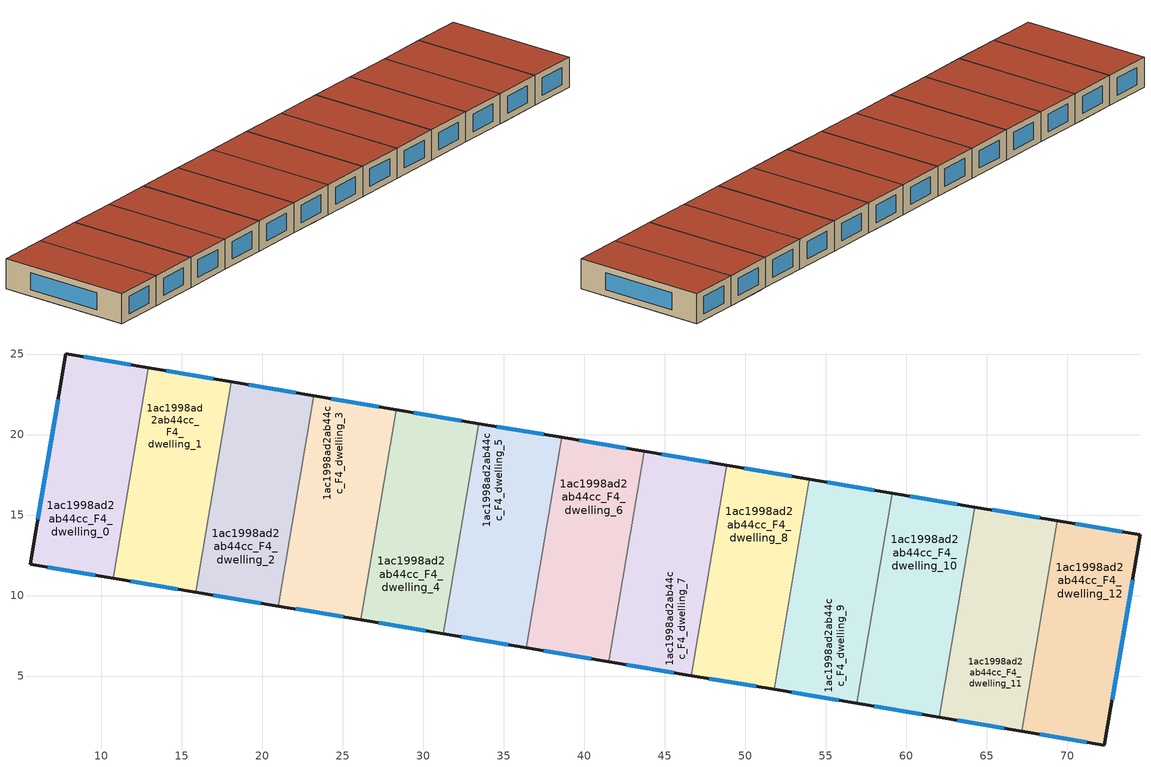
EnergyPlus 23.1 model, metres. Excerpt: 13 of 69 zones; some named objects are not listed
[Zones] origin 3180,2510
1ac1998ad2ab44cc_F4_dwelling_0
 floor to 1ac1998ad2ab44cc_F3_dwelling_7 (EU_floor_Construction): 12.92,24.14 11.82,17.61 6.69,18.48 7.8,25.01 z12
 floor adiabatic (EU_floor_Construction): 11.82,17.61 10.72,11.08 5.58,11.94 6.69,18.48 z12
 wall outside (EU_wall_Construction): 12.92,24.14 7.8,25.01 5.58,11.94 10.72,11.08 z12:15
 wall to 1ac1998ad2ab44cc_F4_dwelling_1 (EU_wall_Construction): 10.72,11.08 12.92,24.14 z12:15
 window (EU_Window_Construction): 7.33,22.21 6.06,14.74 / 11.83,24.33 8.9,24.82 / 6.68,11.76 9.62,11.26 z12.64:14.36
 roof outside (EU_roof_Construction): 10.72,11.08 12.92,24.14 7.8,25.01 5.58,11.94 z15
1ac1998ad2ab44cc_F4_dwelling_1
 floor to 1ac1998ad2ab44cc_F3_dwelling_7 (EU_floor_Construction): 17.33,23.4 16.23,16.87 11.82,17.61 12.92,24.14 z12
 floor to 1ac1998ad2ab44cc_F3_dwelling_1 (EU_floor_Construction): 16.96,16.75 15.86,10.21 15.11,10.34 16.21,16.87 16.23,16.87 z12
 floor to 1ac1998ad2ab44cc_F3_dwelling_0 (EU_floor_Construction): 16.21,16.87 15.11,10.34 10.72,11.08 11.82,17.61 z12
 floor to 1ac1998ad2ab44cc_F3_dwelling_8 (EU_floor_Construction): 18.06,23.28 16.96,16.75 16.23,16.87 17.33,23.4 z12
 wall outside (EU_wall_Construction): 18.06,23.28 12.92,24.14 / 10.72,11.08 15.86,10.21 z12:15
 wall to 1ac1998ad2ab44cc_F4_dwelling_2 (EU_wall_Construction): 15.86,10.21 18.06,23.28 z12:15
 window (EU_Window_Construction): 16.96,23.47 14.02,23.96 / 11.82,10.89 14.76,10.4 z12.64:14.36
 roof outside (EU_roof_Construction): 15.86,10.21 18.06,23.28 12.92,24.14 10.72,11.08 z15
1ac1998ad2ab44cc_F4_dwelling_10
 floor to 1ac1998ad2ab44cc_F3_dwelling_12 (EU_floor_Construction): 64.26,15.5 63.16,8.97 58.02,9.83 59.12,16.37 z12
 floor to 1ac1998ad2ab44cc_F3_dwelling_5 (EU_floor_Construction): 63.16,8.97 62.06,2.44 56.92,3.31 58.02,9.83 z12
 wall outside (EU_wall_Construction): 64.26,15.5 59.12,16.37 / 56.92,3.3 62.06,2.44 z12:15
 wall to 1ac1998ad2ab44cc_F4_dwelling_9 (EU_wall_Construction): 59.12,16.37 56.92,3.3 z12:15
 wall to 1ac1998ad2ab44cc_F4_dwelling_11 (EU_wall_Construction): 62.06,2.44 64.26,15.5 z12:15
 window (EU_Window_Construction): 63.16,15.69 60.22,16.18 / 58.02,3.12 60.96,2.63 z12.64:14.36
 roof outside (EU_roof_Construction): 62.06,2.44 64.26,15.5 59.12,16.37 56.92,3.3 z15
1ac1998ad2ab44cc_F4_dwelling_11
 floor to 1ac1998ad2ab44cc_F3_dwelling_12 (EU_floor_Construction): 65,15.38 63.9,8.84 63.16,8.97 64.26,15.5 z12
 floor to 1ac1998ad2ab44cc_F3_dwelling_13 (EU_floor_Construction): 69.39,14.64 68.29,8.11 63.9,8.84 65,15.38 z12
 floor to 1ac1998ad2ab44cc_F3_dwelling_6 (EU_floor_Construction): 68.29,8.11 67.19,1.58 62.78,2.32 63.88,8.85 z12
 floor to 1ac1998ad2ab44cc_F3_dwelling_5 (EU_floor_Construction): 63.88,8.85 62.78,2.32 62.06,2.44 63.16,8.97 z12
 wall outside (EU_wall_Construction): 69.39,14.64 64.26,15.5 / 62.06,2.44 67.19,1.58 z12:15
 wall to 1ac1998ad2ab44cc_F4_dwelling_12 (EU_wall_Construction): 67.19,1.58 69.39,14.64 z12:15
 window (EU_Window_Construction): 68.29,14.82 65.35,15.32 / 63.16,2.26 66.09,1.76 z12.64:14.36
 roof outside (EU_roof_Construction): 67.19,1.58 69.39,14.64 64.26,15.5 62.06,2.44 z15
1ac1998ad2ab44cc_F4_dwelling_12
 floor to 1ac1998ad2ab44cc_F3_dwelling_13 (EU_floor_Construction): 74.54,13.77 73.43,7.24 68.29,8.11 69.39,14.64 z12
 floor to 1ac1998ad2ab44cc_F3_dwelling_6 (EU_floor_Construction): 73.43,7.24 72.31,0.72 67.19,1.58 68.29,8.11 z12
 wall outside (EU_wall_Construction): 67.19,1.58 72.31,0.72 74.54,13.77 69.39,14.64 z12:15
 window (EU_Window_Construction): 73.44,13.96 70.49,14.45 / 72.79,3.51 74.06,10.97 / 68.29,1.39 71.22,0.9 z12.64:14.36
 roof outside (EU_roof_Construction): 72.31,0.72 74.54,13.77 69.39,14.64 67.19,1.58 z15
1ac1998ad2ab44cc_F4_dwelling_2
 floor to 1ac1998ad2ab44cc_F3_dwelling_1 (EU_floor_Construction): 22.09,15.88 20.99,9.35 15.86,10.21 16.96,16.75 z12
 floor to 1ac1998ad2ab44cc_F3_dwelling_8 (EU_floor_Construction): 23.19,22.42 22.09,15.88 16.96,16.75 18.06,23.28 z12
 wall outside (EU_wall_Construction): 23.19,22.42 18.06,23.28 / 15.86,10.21 20.99,9.35 z12:15
 wall to 1ac1998ad2ab44cc_F4_dwelling_3 (EU_wall_Construction): 20.99,9.35 23.19,22.42 z12:15
 window (EU_Window_Construction): 22.09,22.6 19.16,23.09 / 16.96,10.03 19.89,9.53 z12.64:14.36
 roof outside (EU_roof_Construction): 20.99,9.35 23.19,22.42 18.06,23.28 15.86,10.21 z15
1ac1998ad2ab44cc_F4_dwelling_3
 floor to 1ac1998ad2ab44cc_F3_dwelling_1 (EU_floor_Construction): 25.74,15.27 24.64,8.74 20.99,9.35 22.09,15.88 z12
 floor to 1ac1998ad2ab44cc_F3_dwelling_2 (EU_floor_Construction): 27.22,15.02 26.12,8.49 24.64,8.74 25.74,15.27 25.76,15.27 z12
 floor to 1ac1998ad2ab44cc_F3_dwelling_8 (EU_floor_Construction): 26.86,21.8 25.76,15.26 22.09,15.88 23.19,22.42 z12
 floor to 1ac1998ad2ab44cc_F3_dwelling_9 (EU_floor_Construction): 28.32,21.55 27.22,15.02 25.76,15.27 26.86,21.8 z12
 wall outside (EU_wall_Construction): 28.32,21.55 23.19,22.42 / 20.99,9.35 26.12,8.49 z12:15
 wall to 1ac1998ad2ab44cc_F4_dwelling_4 (EU_wall_Construction): 26.12,8.49 28.32,21.55 z12:15
 window (EU_Window_Construction): 27.22,21.74 24.29,22.23 / 22.09,9.16 25.02,8.67 z12.64:14.36
 roof outside (EU_roof_Construction): 26.12,8.49 28.32,21.55 23.19,22.42 20.99,9.35 z15
1ac1998ad2ab44cc_F4_dwelling_4
 floor to 1ac1998ad2ab44cc_F3_dwelling_2 (EU_floor_Construction): 32.35,14.16 31.25,7.62 26.12,8.49 27.22,15.02 z12
 floor adiabatic (EU_floor_Construction): 33.45,20.69 32.35,14.16 27.22,15.02 28.32,21.55 z12
 wall outside (EU_wall_Construction): 33.45,20.69 28.32,21.55 / 26.12,8.49 31.25,7.62 z12:15
 wall to 1ac1998ad2ab44cc_F4_dwelling_5 (EU_wall_Construction): 31.25,7.62 33.45,20.69 z12:15
 window (EU_Window_Construction): 32.35,20.87 29.42,21.37 / 27.22,8.3 30.15,7.81 z12.64:14.36
 roof outside (EU_roof_Construction): 31.25,7.62 33.45,20.69 28.32,21.55 26.12,8.49 z15
1ac1998ad2ab44cc_F4_dwelling_5
 floor to 1ac1998ad2ab44cc_F3_dwelling_9 (EU_floor_Construction): 36.4,20.19 35.3,13.66 32.35,14.16 33.45,20.69 z12
 floor to 1ac1998ad2ab44cc_F3_dwelling_10 (EU_floor_Construction): 38.59,19.82 37.49,13.29 35.3,13.66 36.4,20.19 z12
 floor to 1ac1998ad2ab44cc_F3_dwelling_2 (EU_floor_Construction): 35.27,13.66 34.18,7.13 31.25,7.62 32.35,14.16 z12
 floor to 1ac1998ad2ab44cc_F3_dwelling_3 (EU_floor_Construction): 37.49,13.29 36.39,6.76 34.18,7.13 35.27,13.66 z12
 wall outside (EU_wall_Construction): 38.59,19.82 33.45,20.69 / 31.25,7.62 36.39,6.76 z12:15
 wall to 1ac1998ad2ab44cc_F4_dwelling_6 (EU_wall_Construction): 36.39,6.76 38.59,19.82 z12:15
 window (EU_Window_Construction): 37.49,20.01 34.55,20.5 / 32.35,7.44 35.29,6.94 z12.64:14.36
 roof outside (EU_roof_Construction): 36.39,6.76 38.59,19.82 33.45,20.69 31.25,7.62 z15
1ac1998ad2ab44cc_F4_dwelling_6
 floor to 1ac1998ad2ab44cc_F3_dwelling_10 (EU_floor_Construction): 43.72,18.96 42.62,12.43 37.49,13.29 38.59,19.82 z12
 floor to 1ac1998ad2ab44cc_F3_dwelling_3 (EU_floor_Construction): 42.62,12.43 41.52,5.9 36.39,6.76 37.49,13.29 z12
 wall outside (EU_wall_Construction): 43.72,18.96 38.59,19.82 / 36.39,6.76 41.52,5.9 z12:15
 wall to 1ac1998ad2ab44cc_F4_dwelling_7 (EU_wall_Construction): 41.52,5.9 43.72,18.96 z12:15
 window (EU_Window_Construction): 42.62,19.14 39.69,19.64 / 37.49,6.57 40.42,6.08 z12.64:14.36
 roof outside (EU_roof_Construction): 41.52,5.9 43.72,18.96 38.59,19.82 36.39,6.76 z15
1ac1998ad2ab44cc_F4_dwelling_7
 floor to 1ac1998ad2ab44cc_F3_dwelling_4 (EU_floor_Construction): 47.75,11.56 46.65,5.03 43.71,5.53 44.81,12.06 z12
 floor to 1ac1998ad2ab44cc_F3_dwelling_10 (EU_floor_Construction): 45.93,18.59 44.83,12.05 42.62,12.43 43.72,18.96 z12
 floor to 1ac1998ad2ab44cc_F3_dwelling_11 (EU_floor_Construction): 48.85,18.09 47.75,11.56 44.83,12.05 45.93,18.59 z12
 floor to 1ac1998ad2ab44cc_F3_dwelling_3 (EU_floor_Construction): 44.81,12.06 43.71,5.53 41.52,5.9 42.62,12.43 z12
 wall outside (EU_wall_Construction): 48.85,18.09 43.72,18.96 / 41.52,5.9 46.65,5.03 z12:15
 wall to 1ac1998ad2ab44cc_F4_dwelling_8 (EU_wall_Construction): 46.65,5.03 48.85,18.09 z12:15
 window (EU_Window_Construction): 47.75,18.28 44.82,18.77 / 42.62,5.71 45.55,5.22 z12.64:14.36
 roof outside (EU_roof_Construction): 46.65,5.03 48.85,18.09 43.72,18.96 41.52,5.9 z15
1ac1998ad2ab44cc_F4_dwelling_8
 floor to 1ac1998ad2ab44cc_F3_dwelling_11 (EU_floor_Construction): 53.99,17.23 52.89,10.7 47.75,11.56 48.85,18.09 z12
 floor to 1ac1998ad2ab44cc_F3_dwelling_4 (EU_floor_Construction): 52.89,10.7 51.79,4.17 46.65,5.03 47.75,11.56 z12
 wall outside (EU_wall_Construction): 53.99,17.23 48.85,18.09 / 46.65,5.03 51.79,4.17 z12:15
 wall to 1ac1998ad2ab44cc_F4_dwelling_9 (EU_wall_Construction): 51.79,4.17 53.99,17.23 z12:15
 window (EU_Window_Construction): 52.89,17.42 49.95,17.91 / 47.75,4.85 50.69,4.35 z12.64:14.36
 roof outside (EU_roof_Construction): 51.79,4.17 53.99,17.23 48.85,18.09 46.65,5.03 z15
1ac1998ad2ab44cc_F4_dwelling_9
 floor to 1ac1998ad2ab44cc_F3_dwelling_5 (EU_floor_Construction): 58.02,9.83 56.92,3.31 53.24,3.92 54.34,10.45 z12
 floor to 1ac1998ad2ab44cc_F3_dwelling_12 (EU_floor_Construction): 59.12,16.37 58.02,9.83 54.37,10.45 55.47,16.98 z12
 floor to 1ac1998ad2ab44cc_F3_dwelling_4 (EU_floor_Construction): 54.34,10.45 53.24,3.92 51.79,4.17 52.89,10.7 z12
 floor to 1ac1998ad2ab44cc_F3_dwelling_11 (EU_floor_Construction): 55.47,16.98 54.37,10.45 52.89,10.7 53.99,17.23 z12
 wall outside (EU_wall_Construction): 59.12,16.37 53.99,17.23 / 51.79,4.17 56.92,3.3 z12:15
 window (EU_Window_Construction): 58.02,16.55 55.09,17.04 / 52.89,3.98 55.82,3.49 z12.64:14.36
 roof outside (EU_roof_Construction): 56.92,3.3 59.12,16.37 53.99,17.23 51.79,4.17 z15
[Building]
EU S2 Campaign: North Axis=0; Terrain=City; Solar Distribution=FullExterior
[Site:Location]
Yerevan-Zvartnots.Intl.AP: Latitude=40.15; Longitude=44.383; Time Zone=4; Elevation=854
[SizingPeriod:WeatherFileDays]
AnnualSizingPeriod: Begin Month=1; Begin Day of Month=1; End Month=12; End Day of Month=31; Day of Week for Start Day=Monday; Use Weather File Daylight Saving Period=No; Use Weather File Rain and Snow Indicators=No
[MATERIAL]
EU_InternalMass_Material: Roughness=MediumRough; Thickness=0.1; Conductivity=1; Density=1800; Specific Heat=900; Thermal Absorptance=0.9; Solar Absorptance=0.7; Visible Absorptance=0.7
[MATERIAL:NOMASS] Roughness=MediumRough; Thermal Absorptance=0.9; Solar Absorptance=0.7; Visible Absorptance=0.7
Name | Thermal Resistance
EU_wall_NoMass | 1.05043
EU_roof_NoMass | 1.45357
EU_floor_NoMass | 0.478065
[WINDOWMATERIAL:SIMPLEGLAZINGSYSTEM]
EU_Window_SimpleGlazing: UFactor=2.5566; Solar Heat Gain Coefficient=0.75; Visible Transmittance=0.75
[CONSTRUCTION]
EU_wall_Construction: EU_wall_NoMass
EU_roof_Construction: EU_roof_NoMass
EU_floor_Construction: EU_floor_NoMass
EU_Window_Construction: EU_Window_SimpleGlazing
EU_InternalMass_Construction: EU_InternalMass_Material
[ZONE] Type=1; Multiplier=1; Ceiling Height=autocalculate; Floor Area=autocalculate; Part of Total Floor Area=Yes
Name | Volume
1ac1998ad2ab44cc_F4_dwelling_0 | 206.894
1ac1998ad2ab44cc_F4_dwelling_1 | 206.886
1ac1998ad2ab44cc_F4_dwelling_10 | 206.879
1ac1998ad2ab44cc_F4_dwelling_11 | 206.858
1ac1998ad2ab44cc_F4_dwelling_12; 1ac1998ad2ab44cc_F4_dwelling_5 | 206.893
1ac1998ad2ab44cc_F4_dwelling_2 | 206.867
1ac1998ad2ab44cc_F4_dwelling_3 | 206.869
1ac1998ad2ab44cc_F4_dwelling_4 | 206.859
1ac1998ad2ab44cc_F4_dwelling_6 | 206.882
1ac1998ad2ab44cc_F4_dwelling_7 | 206.878
1ac1998ad2ab44cc_F4_dwelling_8 | 206.881
1ac1998ad2ab44cc_F4_dwelling_9 | 206.866
[INTERNALMASS] Construction=EU_InternalMass_Construction
Name | Zone or ZoneList | Surface Area
1ac1998ad2ab44cc_F4_dwelling_0_EU_InternalMass | 1ac1998ad2ab44cc_F4_dwelling_0 | 68.9647
1ac1998ad2ab44cc_F4_dwelling_1_EU_InternalMass | 1ac1998ad2ab44cc_F4_dwelling_1 | 68.9621
1ac1998ad2ab44cc_F4_dwelling_2_EU_InternalMass | 1ac1998ad2ab44cc_F4_dwelling_2 | 68.9555
1ac1998ad2ab44cc_F4_dwelling_3_EU_InternalMass | 1ac1998ad2ab44cc_F4_dwelling_3 | 68.9565
1ac1998ad2ab44cc_F4_dwelling_4_EU_InternalMass | 1ac1998ad2ab44cc_F4_dwelling_4 | 68.9528
1ac1998ad2ab44cc_F4_dwelling_5_EU_InternalMass | 1ac1998ad2ab44cc_F4_dwelling_5 | 68.9644
1ac1998ad2ab44cc_F4_dwelling_6_EU_InternalMass | 1ac1998ad2ab44cc_F4_dwelling_6 | 68.9607
1ac1998ad2ab44cc_F4_dwelling_7_EU_InternalMass | 1ac1998ad2ab44cc_F4_dwelling_7 | 68.9593
1ac1998ad2ab44cc_F4_dwelling_8_EU_InternalMass | 1ac1998ad2ab44cc_F4_dwelling_8 | 68.9602
1ac1998ad2ab44cc_F4_dwelling_9_EU_InternalMass | 1ac1998ad2ab44cc_F4_dwelling_9 | 68.9551
1ac1998ad2ab44cc_F4_dwelling_10_EU_InternalMass | 1ac1998ad2ab44cc_F4_dwelling_10 | 68.9597
1ac1998ad2ab44cc_F4_dwelling_11_EU_InternalMass | 1ac1998ad2ab44cc_F4_dwelling_11 | 68.9524
1ac1998ad2ab44cc_F4_dwelling_12_EU_InternalMass | 1ac1998ad2ab44cc_F4_dwelling_12 | 68.9644
[OTHEREQUIPMENT] Fuel Type=Electricity; Design Level Calculation Method=Watts/Area; Power per Zone Floor Area=1; Fraction Latent=0; Fraction Radiant=0; Fraction Lost=0; Carbon Dioxide Generation Rate=0; EndUse Subcategory=EU_Step8_InternalGains
Name | Zone or ZoneList or Space or SpaceList | Schedule
EU_Step8_InternalGain_1ac1998ad2ab44cc_F4_dwelling_0_f000 | 1ac1998ad2ab44cc_F4_dwelling_0 | EU_Step8_GainSchedule_1ac1998ad2ab44cc_F4_dwelling_0_f000
EU_Step8_InternalGain_1ac1998ad2ab44cc_F4_dwelling_1_f000 | 1ac1998ad2ab44cc_F4_dwelling_1 | EU_Step8_GainSchedule_1ac1998ad2ab44cc_F4_dwelling_1_f000
EU_Step8_InternalGain_1ac1998ad2ab44cc_F4_dwelling_2_f000 | 1ac1998ad2ab44cc_F4_dwelling_2 | EU_Step8_GainSchedule_1ac1998ad2ab44cc_F4_dwelling_2_f000
EU_Step8_InternalGain_1ac1998ad2ab44cc_F4_dwelling_3_f000 | 1ac1998ad2ab44cc_F4_dwelling_3 | EU_Step8_GainSchedule_1ac1998ad2ab44cc_F4_dwelling_3_f000
EU_Step8_InternalGain_1ac1998ad2ab44cc_F4_dwelling_4_f000 | 1ac1998ad2ab44cc_F4_dwelling_4 | EU_Step8_GainSchedule_1ac1998ad2ab44cc_F4_dwelling_4_f000
EU_Step8_InternalGain_1ac1998ad2ab44cc_F4_dwelling_5_f000 | 1ac1998ad2ab44cc_F4_dwelling_5 | EU_Step8_GainSchedule_1ac1998ad2ab44cc_F4_dwelling_5_f000
EU_Step8_InternalGain_1ac1998ad2ab44cc_F4_dwelling_6_f000 | 1ac1998ad2ab44cc_F4_dwelling_6 | EU_Step8_GainSchedule_1ac1998ad2ab44cc_F4_dwelling_6_f000
EU_Step8_InternalGain_1ac1998ad2ab44cc_F4_dwelling_7_f000 | 1ac1998ad2ab44cc_F4_dwelling_7 | EU_Step8_GainSchedule_1ac1998ad2ab44cc_F4_dwelling_7_f000
EU_Step8_InternalGain_1ac1998ad2ab44cc_F4_dwelling_8_f000 | 1ac1998ad2ab44cc_F4_dwelling_8 | EU_Step8_GainSchedule_1ac1998ad2ab44cc_F4_dwelling_8_f000
EU_Step8_InternalGain_1ac1998ad2ab44cc_F4_dwelling_9_f000 | 1ac1998ad2ab44cc_F4_dwelling_9 | EU_Step8_GainSchedule_1ac1998ad2ab44cc_F4_dwelling_9_f000
EU_Step8_InternalGain_1ac1998ad2ab44cc_F4_dwelling_10_f000 | 1ac1998ad2ab44cc_F4_dwelling_10 | EU_Step8_GainSchedule_1ac1998ad2ab44cc_F4_dwelling_10_f000
EU_Step8_InternalGain_1ac1998ad2ab44cc_F4_dwelling_11_f000 | 1ac1998ad2ab44cc_F4_dwelling_11 | EU_Step8_GainSchedule_1ac1998ad2ab44cc_F4_dwelling_11_f000
EU_Step8_InternalGain_1ac1998ad2ab44cc_F4_dwelling_12_f000 | 1ac1998ad2ab44cc_F4_dwelling_12 | EU_Step8_GainSchedule_1ac1998ad2ab44cc_F4_dwelling_12_f000
[ZONEVENTILATION:DESIGNFLOWRATE] Schedule=EU_AlwaysOn; Design Flow Rate Calculation Method=AirChanges/Hour; Air Changes per Hour=0.557805; Ventilation Type=Natural; Fan Pressure Rise=0; Fan Total Efficiency=1; Constant Term Coefficient=1; Temperature Term Coefficient=0; Velocity Term Coefficient=0; Velocity Squared Term Coefficient=0; Minimum Indoor Temperature=-100; Maximum Indoor Temperature=100; Delta Temperature=-100; Minimum Outdoor Temperature=-100; Maximum Outdoor Temperature=100; Maximum Wind Speed=40
Name | Zone or ZoneList or Space or SpaceList
EU_ConstantAir_1ac1998ad2ab44cc_F4_dwelling_0 | 1ac1998ad2ab44cc_F4_dwelling_0
EU_ConstantAir_1ac1998ad2ab44cc_F4_dwelling_1 | 1ac1998ad2ab44cc_F4_dwelling_1
EU_ConstantAir_1ac1998ad2ab44cc_F4_dwelling_2 | 1ac1998ad2ab44cc_F4_dwelling_2
EU_ConstantAir_1ac1998ad2ab44cc_F4_dwelling_3 | 1ac1998ad2ab44cc_F4_dwelling_3
EU_ConstantAir_1ac1998ad2ab44cc_F4_dwelling_4 | 1ac1998ad2ab44cc_F4_dwelling_4
EU_ConstantAir_1ac1998ad2ab44cc_F4_dwelling_5 | 1ac1998ad2ab44cc_F4_dwelling_5
EU_ConstantAir_1ac1998ad2ab44cc_F4_dwelling_6 | 1ac1998ad2ab44cc_F4_dwelling_6
EU_ConstantAir_1ac1998ad2ab44cc_F4_dwelling_7 | 1ac1998ad2ab44cc_F4_dwelling_7
EU_ConstantAir_1ac1998ad2ab44cc_F4_dwelling_8 | 1ac1998ad2ab44cc_F4_dwelling_8
EU_ConstantAir_1ac1998ad2ab44cc_F4_dwelling_9 | 1ac1998ad2ab44cc_F4_dwelling_9
EU_ConstantAir_1ac1998ad2ab44cc_F4_dwelling_10 | 1ac1998ad2ab44cc_F4_dwelling_10
EU_ConstantAir_1ac1998ad2ab44cc_F4_dwelling_11 | 1ac1998ad2ab44cc_F4_dwelling_11
EU_ConstantAir_1ac1998ad2ab44cc_F4_dwelling_12 | 1ac1998ad2ab44cc_F4_dwelling_12
[HVACTEMPLATE:ZONE:IDEALLOADSAIRSYSTEM] System Availability Schedule=EU_AlwaysOn; Maximum Heating Supply Air Temperature=50; Minimum Cooling Supply Air Temperature=13; Maximum Heating Supply Air Humidity Ratio=0.0156; Minimum Cooling Supply Air Humidity Ratio=0.0077; Heating Limit=NoLimit; Cooling Limit=NoLimit; Heating Availability Schedule=EU_AlwaysOn; Cooling Availability Schedule=EU_CoolingOff; Dehumidification Control Type=ConstantSensibleHeatRatio; Cooling Sensible Heat Ratio=0.7; Dehumidification Setpoint=60; Humidification Control Type=None; Humidification Setpoint=30; Outdoor Air Method=None; Outdoor Air Flow Rate per Person=0.00944; Outdoor Air Flow Rate per Zone Floor Area=0; Outdoor Air Flow Rate per Zone=0; Demand Controlled Ventilation Type=None; Outdoor Air Economizer Type=NoEconomizer; Heat Recovery Type=None; Sensible Heat Recovery Effectiveness=0.7; Latent Heat Recovery Effectiveness=0.65
Name | Template Thermostat
1ac1998ad2ab44cc_F4_dwelling_0 | EU_HeatOnly_1ac1998ad2ab44cc_F4_dwelling_0
1ac1998ad2ab44cc_F4_dwelling_1 | EU_HeatOnly_1ac1998ad2ab44cc_F4_dwelling_1
1ac1998ad2ab44cc_F4_dwelling_2 | EU_HeatOnly_1ac1998ad2ab44cc_F4_dwelling_2
1ac1998ad2ab44cc_F4_dwelling_3 | EU_HeatOnly_1ac1998ad2ab44cc_F4_dwelling_3
1ac1998ad2ab44cc_F4_dwelling_4 | EU_HeatOnly_1ac1998ad2ab44cc_F4_dwelling_4
1ac1998ad2ab44cc_F4_dwelling_5 | EU_HeatOnly_1ac1998ad2ab44cc_F4_dwelling_5
1ac1998ad2ab44cc_F4_dwelling_6 | EU_HeatOnly_1ac1998ad2ab44cc_F4_dwelling_6
1ac1998ad2ab44cc_F4_dwelling_7 | EU_HeatOnly_1ac1998ad2ab44cc_F4_dwelling_7
1ac1998ad2ab44cc_F4_dwelling_8 | EU_HeatOnly_1ac1998ad2ab44cc_F4_dwelling_8
1ac1998ad2ab44cc_F4_dwelling_9 | EU_HeatOnly_1ac1998ad2ab44cc_F4_dwelling_9
1ac1998ad2ab44cc_F4_dwelling_10 | EU_HeatOnly_1ac1998ad2ab44cc_F4_dwelling_10
1ac1998ad2ab44cc_F4_dwelling_11 | EU_HeatOnly_1ac1998ad2ab44cc_F4_dwelling_11
1ac1998ad2ab44cc_F4_dwelling_12 | EU_HeatOnly_1ac1998ad2ab44cc_F4_dwelling_12
[SIZING:ZONE] Zone Cooling Design Supply Air Temperature Input Method=SupplyAirTemperature; Zone Cooling Design Supply Air Temperature=13; Zone Heating Design Supply Air Temperature Input Method=SupplyAirTemperature; Zone Heating Design Supply Air Temperature=50; Zone Cooling Design Supply Air Humidity Ratio=0.008; Zone Heating Design Supply Air Humidity Ratio=0.008; Cooling Design Air Flow Method=DesignDay; Cooling Design Air Flow Rate=0; Cooling Minimum Air Flow per Zone Floor Area=0.000762; Cooling Minimum Air Flow=0; Cooling Minimum Air Flow Fraction=0.2; Heating Design Air Flow Method=DesignDay; Heating Design Air Flow Rate=0; Heating Maximum Air Flow per Zone Floor Area=0.002032; Heating Maximum Air Flow=0.141576; Heating Maximum Air Flow Fraction=0.3; Account for Dedicated Outdoor Air System=No; Dedicated Outdoor Air System Control Strategy=NeutralSupplyAir; Dedicated Outdoor Air Low Setpoint Temperature for Design=autosize; Dedicated Outdoor Air High Setpoint Temperature for Design=autosize; Zone Load Sizing Method=Sensible Load Only No Latent Load; Zone Latent Cooling Design Supply Air Humidity Ratio Input Method=HumidityRatioDifference; Zone Cooling Design Supply Air Humidity Ratio Difference=0.005; Zone Latent Heating Design Supply Air Humidity Ratio Input Method=HumidityRatioDifference; Zone Humidification Design Supply Air Humidity Ratio Difference=0.005
1ac1998ad2ab44cc_F4_dwelling_0; 1ac1998ad2ab44cc_F4_dwelling_1; 1ac1998ad2ab44cc_F4_dwelling_2; 1ac1998ad2ab44cc_F4_dwelling_3; 1ac1998ad2ab44cc_F4_dwelling_4; 1ac1998ad2ab44cc_F4_dwelling_5; 1ac1998ad2ab44cc_F4_dwelling_6; 1ac1998ad2ab44cc_F4_dwelling_7; 1ac1998ad2ab44cc_F4_dwelling_8; 1ac1998ad2ab44cc_F4_dwelling_9; 1ac1998ad2ab44cc_F4_dwelling_10; 1ac1998ad2ab44cc_F4_dwelling_11; 1ac1998ad2ab44cc_F4_dwelling_12
[SCHEDULE:CONSTANT]
Name | Hourly Value
EU_AlwaysOn | 1
EU_CoolingOff | 0
[SCHEDULE:FILE] Column Number=1; Rows to Skip at Top=0; Number of Hours of Data=8760; Column Separator=Comma; Interpolate to Timestep=No; Minutes per Item=60; Adjust Schedule for Daylight Savings=Yes
Name | File
EU_Step8_GainSchedule_1ac1998ad2ab44cc_F4_dwelling_0_f000 | ../../schedules/1ac1998ad2ab44cc/1ac1998ad2ab44cc_F4_dwelling_0_f000_gain.csv
EU_Step8_GainSchedule_1ac1998ad2ab44cc_F4_dwelling_1_f000 | ../../schedules/1ac1998ad2ab44cc/1ac1998ad2ab44cc_F4_dwelling_1_f000_gain.csv
EU_Step8_GainSchedule_1ac1998ad2ab44cc_F4_dwelling_2_f000 | ../../schedules/1ac1998ad2ab44cc/1ac1998ad2ab44cc_F4_dwelling_2_f000_gain.csv
EU_Step8_GainSchedule_1ac1998ad2ab44cc_F4_dwelling_3_f000 | ../../schedules/1ac1998ad2ab44cc/1ac1998ad2ab44cc_F4_dwelling_3_f000_gain.csv
EU_Step8_GainSchedule_1ac1998ad2ab44cc_F4_dwelling_4_f000 | ../../schedules/1ac1998ad2ab44cc/1ac1998ad2ab44cc_F4_dwelling_4_f000_gain.csv
EU_Step8_GainSchedule_1ac1998ad2ab44cc_F4_dwelling_5_f000 | ../../schedules/1ac1998ad2ab44cc/1ac1998ad2ab44cc_F4_dwelling_5_f000_gain.csv
EU_Step8_GainSchedule_1ac1998ad2ab44cc_F4_dwelling_6_f000 | ../../schedules/1ac1998ad2ab44cc/1ac1998ad2ab44cc_F4_dwelling_6_f000_gain.csv
EU_Step8_GainSchedule_1ac1998ad2ab44cc_F4_dwelling_7_f000 | ../../schedules/1ac1998ad2ab44cc/1ac1998ad2ab44cc_F4_dwelling_7_f000_gain.csv
EU_Step8_GainSchedule_1ac1998ad2ab44cc_F4_dwelling_8_f000 | ../../schedules/1ac1998ad2ab44cc/1ac1998ad2ab44cc_F4_dwelling_8_f000_gain.csv
EU_Step8_GainSchedule_1ac1998ad2ab44cc_F4_dwelling_9_f000 | ../../schedules/1ac1998ad2ab44cc/1ac1998ad2ab44cc_F4_dwelling_9_f000_gain.csv
EU_Step8_GainSchedule_1ac1998ad2ab44cc_F4_dwelling_10_f000 | ../../schedules/1ac1998ad2ab44cc/1ac1998ad2ab44cc_F4_dwelling_10_f000_gain.csv
EU_Step8_GainSchedule_1ac1998ad2ab44cc_F4_dwelling_11_f000 | ../../schedules/1ac1998ad2ab44cc/1ac1998ad2ab44cc_F4_dwelling_11_f000_gain.csv
EU_Step8_GainSchedule_1ac1998ad2ab44cc_F4_dwelling_12_f000 | ../../schedules/1ac1998ad2ab44cc/1ac1998ad2ab44cc_F4_dwelling_12_f000_gain.csv
